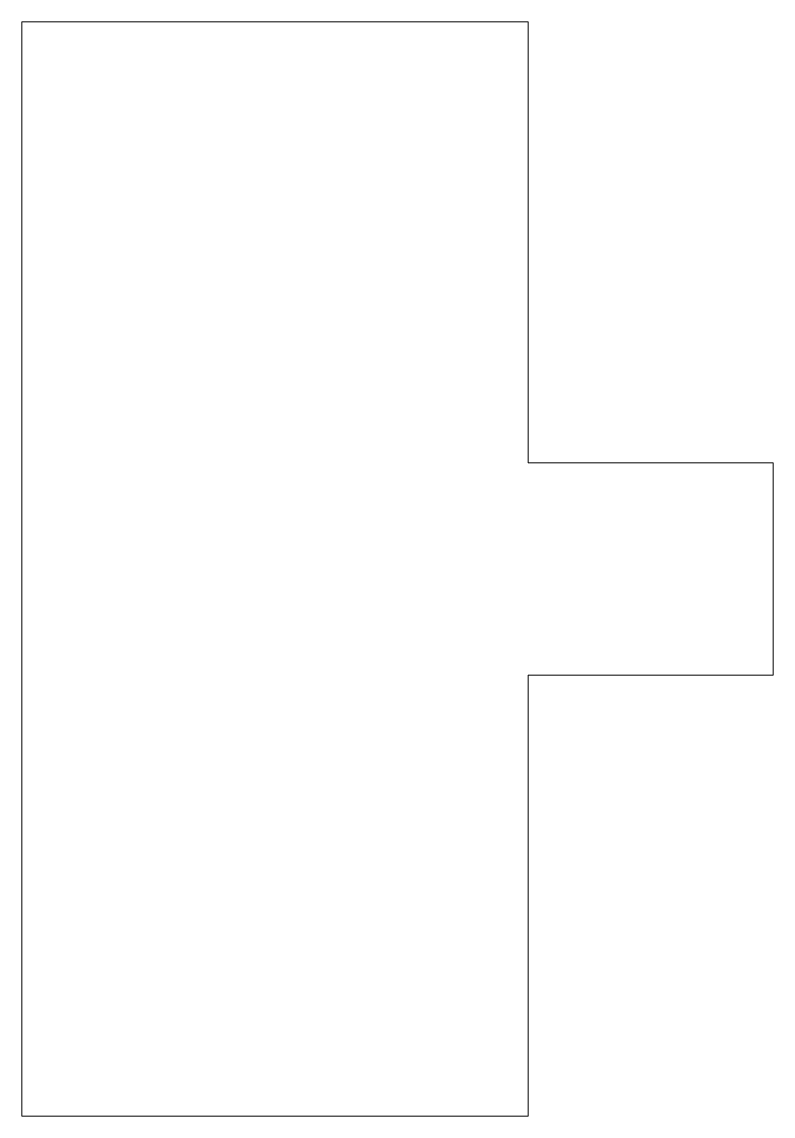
# Model space of a CAD drawing. Header units: millimetres. Extents: x 126.97 to 131.57, y -77.3 to -70.6.
import ezdxf

# ---------------------------------------------------------------- set-up
doc = ezdxf.new("R2010")
doc.units = ezdxf.units.MM
doc.layers.add('bloa', color=5, linetype='CONTINUOUS', lineweight=0)

msp = doc.modelspace()

# ---------------------------------------------------------------- linework, layer by layer
at = {"layer": 'bloa'}
msp.add_lwpolyline([(126.974, -70.602), (130.074, -70.602), (130.074, -73.3019), (131.574, -73.3019), (131.574, -74.602), (130.074, -74.602), (130.074, -77.302), (126.974, -77.302), (126.974, -70.602)], dxfattribs=at)

doc.saveas('drawing.dxf')
